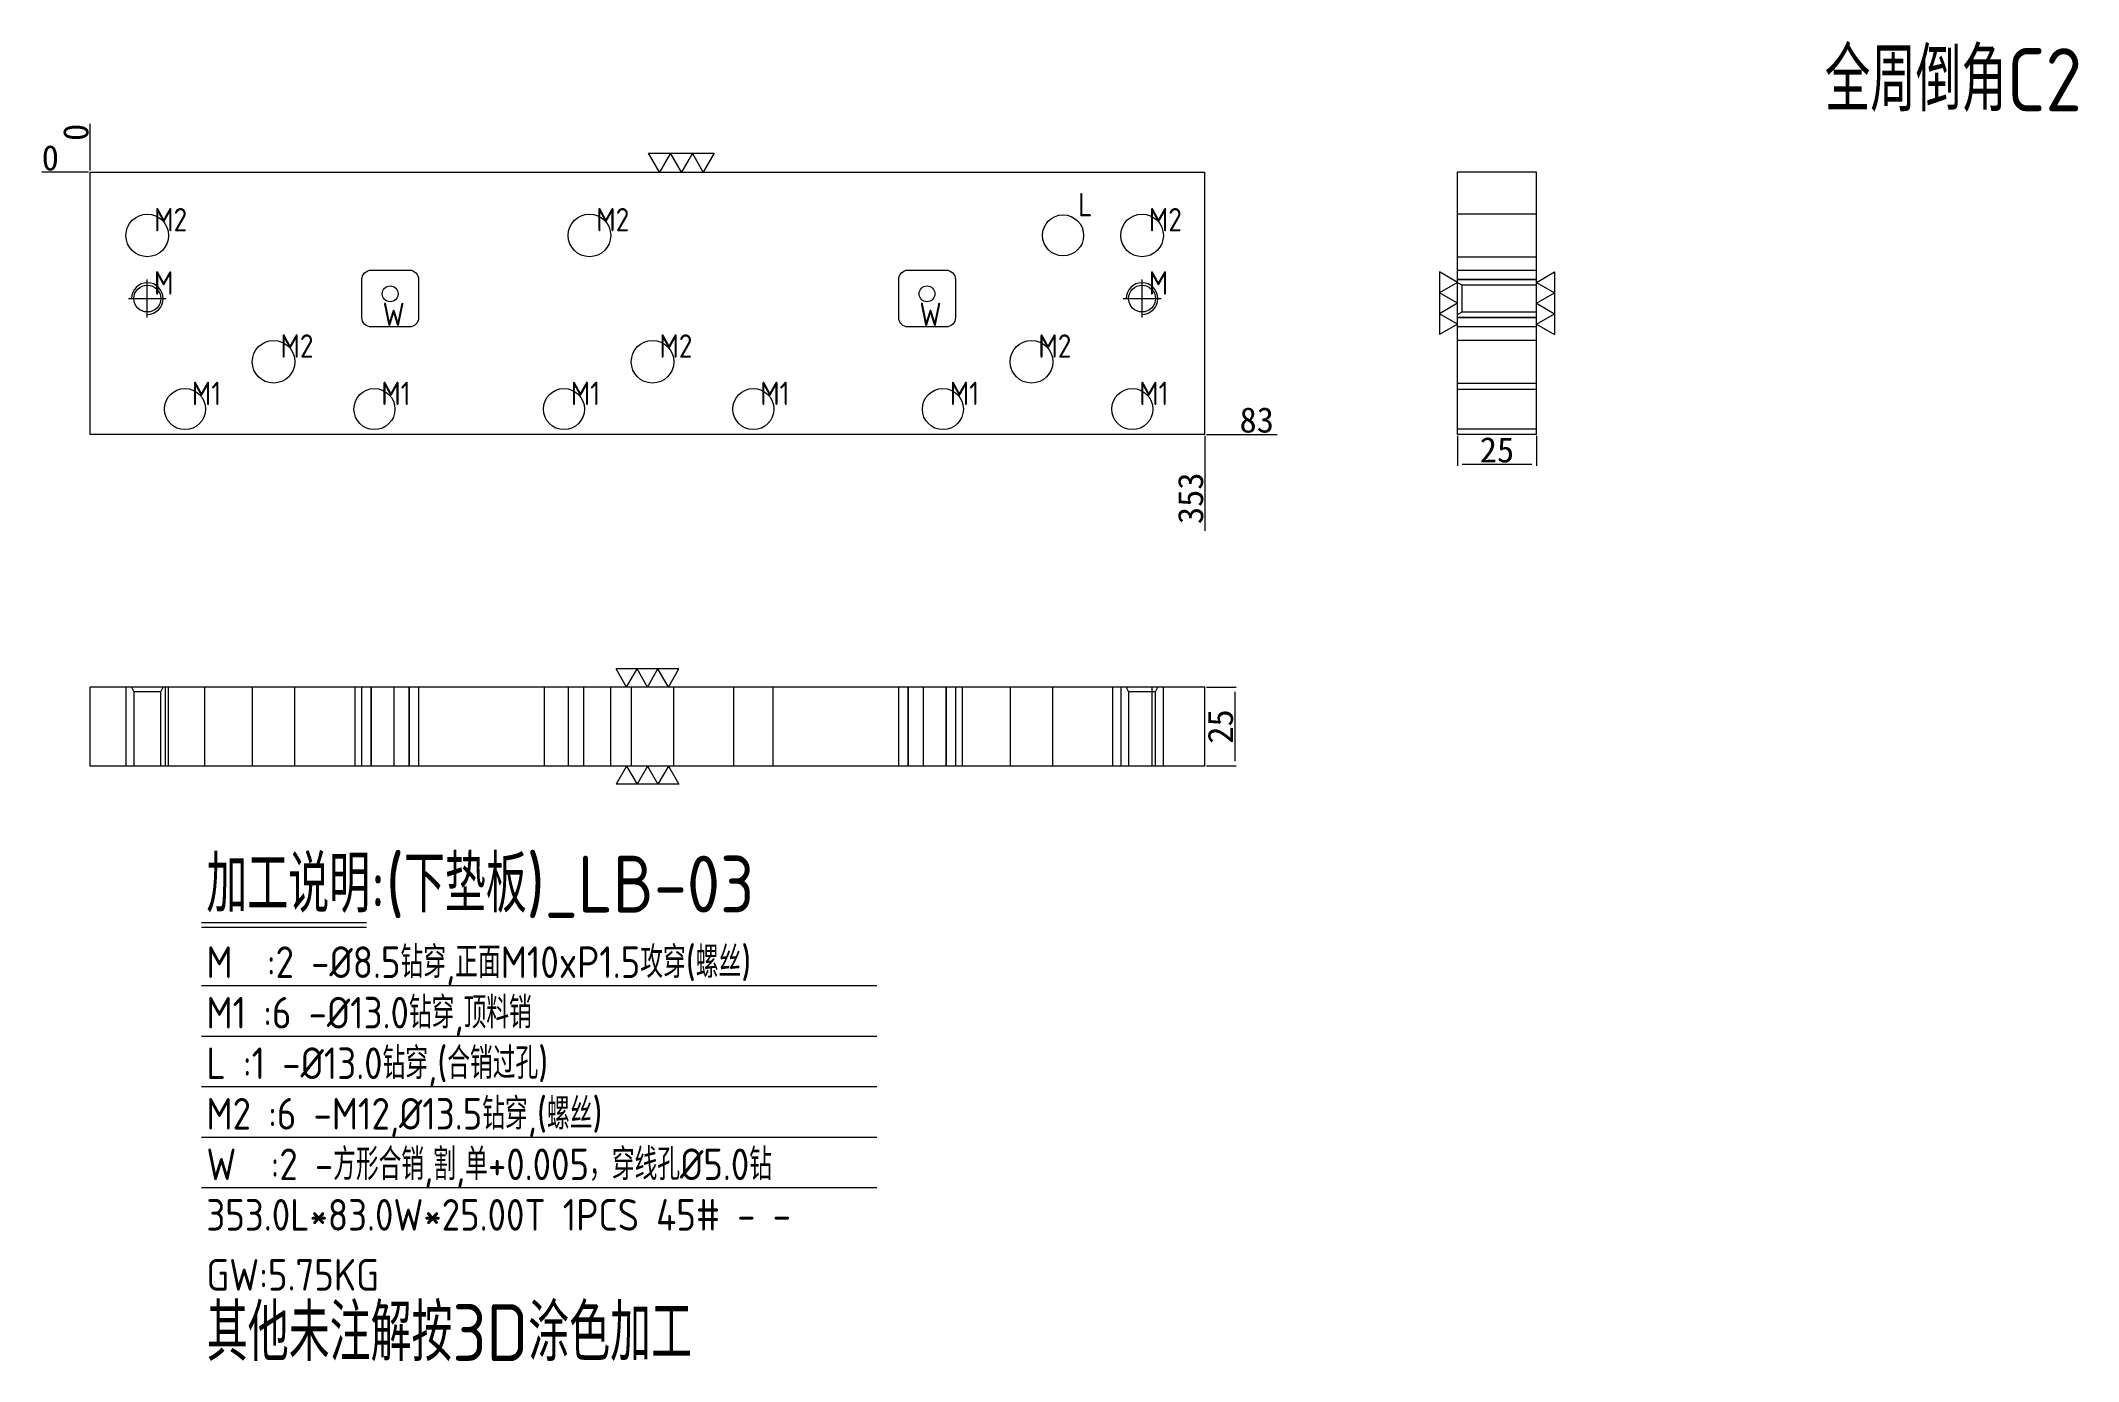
# Model space of a CAD drawing. Header units: millimetres. Extents: x 11677 to 12322, y 34131 to 34549.
import ezdxf

# ---------------------------------------------------------------- set-up
doc = ezdxf.new("R2010")
doc.units = ezdxf.units.MM
doc.linetypes.add('CENTER', pattern=[0])
doc.linetypes.add('DASHED', pattern=[0])
doc.layers.add('dim', color=4, linetype='Continuous')
doc.layers.add('dim_temp', color=161, linetype='Continuous', lineweight=9)
doc.layers.add('LB', color=7, linetype='Continuous', true_color=0xffffff)
doc.layers.add('U1', color=7, linetype='Continuous', true_color=0xffffff)
doc.styles.add('_PUG_ERP', font='txt')
doc.styles.add('gbenor', font='gbenor.shx', dxfattribs={"bigfont": 'gbcbig'})
doc.dimstyles.new('_PUG_ERP', dxfattribs={"dimtxt": 8, "dimasz": 1.5, "dimexe": 0.5, "dimexo": 0.5, "dimgap": 0.5, "dimtad": 1, "dimtxsty": '_PUG_ERP', "dimblk": 'CLOSEDBLANK', "dimcen": 0, "dimclrd": 4, "dimclre": 4, "dimclrt": 3, "dimazin": 3, "dimtfac": 1, "dimtmove": 0, "dimatfit": 3, "dimldrblk": 'CLOSEDBLANK', "dimlwd": 9, "dimlwe": 9})

# ---------------------------------------------------------------- blocks, each defined once
blk = doc.blocks.new('*D1266')
at = {"layer": 'Defpoints', "color": 0}
for p in [(11692.83, 34507.66), (12045.83, 34424.66), (12055.28, 34424.66)]:
    blk.add_point(p, dxfattribs=at)
at = {"layer": 'dim_temp', "color": 4, "lineweight": 9}
blk.add_line((12046.33, 34424.66), (12068.73, 34424.66), dxfattribs=at)
at = {"layer": 'dim_temp', "color": 3, "lineweight": 18, "insert": (12062.25, 34429.16), "char_height": 8, "attachment_point": 5, "style": '_PUG_ERP'}
blk.add_mtext('83', dxfattribs=at)
blk = doc.blocks.new('_ClosedBlank')
blk = doc.blocks.new('*D1267')
at = {"layer": 'Defpoints', "color": 0}
for p in [(11683.38, 34507.66), (11692.83, 34507.66), (11692.83, 34507.66)]:
    blk.add_point(p, dxfattribs=at)
at = {"layer": 'dim_temp', "color": 4, "lineweight": 9}
blk.add_line((11692.33, 34507.66), (11677.54, 34507.66), dxfattribs=at)
at = {"layer": 'dim_temp', "color": 3, "lineweight": 18, "insert": (11680.21, 34512.16), "char_height": 8, "attachment_point": 5, "style": '_PUG_ERP'}
blk.add_mtext('0', dxfattribs=at)
blk = doc.blocks.new('*D1268')
at = {"layer": 'Defpoints', "color": 0}
for p in [(11692.83, 34517.11), (11692.83, 34507.66), (11692.83, 34507.66)]:
    blk.add_point(p, dxfattribs=at)
at = {"layer": 'dim_temp', "color": 4, "lineweight": 9}
blk.add_line((11692.83, 34508.16), (11692.83, 34522.94), dxfattribs=at)
at = {"layer": 'dim_temp', "color": 3, "lineweight": 18, "insert": (11688.33, 34520.28), "char_height": 8, "attachment_point": 5, "rotation": 90, "style": '_PUG_ERP'}
blk.add_mtext('0', dxfattribs=at)
blk = doc.blocks.new('*D1269')
at = {"layer": 'Defpoints', "color": 0}
for p in [(11692.83, 34507.66), (12045.83, 34424.66), (12045.83, 34415.21)]:
    blk.add_point(p, dxfattribs=at)
at = {"layer": 'dim_temp', "color": 4, "lineweight": 9}
blk.add_line((12045.83, 34424.16), (12045.83, 34394.14), dxfattribs=at)
at = {"layer": 'dim_temp', "color": 3, "lineweight": 18, "insert": (12041.33, 34404.42), "char_height": 8, "attachment_point": 5, "rotation": 90, "style": '_PUG_ERP'}
blk.add_mtext('353', dxfattribs=at)
blk = doc.blocks.new('*D1270')
at = {"layer": 'Defpoints', "color": 0}
for p in [(12045.83, 34344.66), (12045.83, 34319.66), (12055.28, 34319.66)]:
    blk.add_point(p, dxfattribs=at)
at = {"layer": 'dim_temp', "color": 4, "lineweight": 9}
for p, q in [((12046.33, 34344.66), (12055.78, 34344.66)), ((12055.28, 34343.16), (12055.28, 34321.16)), ((12046.33, 34319.66), (12055.78, 34319.66))]:
    blk.add_line(p, q, dxfattribs=at)
at = {"layer": 'dim_temp', "color": 3, "lineweight": 18, "insert": (12050.78, 34332.16), "char_height": 8, "attachment_point": 5, "rotation": 90, "style": '_PUG_ERP'}
blk.add_mtext('25', dxfattribs=at)
blk = doc.blocks.new('*D1271')
at = {"layer": 'Defpoints', "color": 0}
for p in [(12125.83, 34424.66), (12150.83, 34424.66), (12150.83, 34415.21)]:
    blk.add_point(p, dxfattribs=at)
at = {"layer": 'dim_temp', "color": 4, "lineweight": 9}
for p, q in [((12125.83, 34424.16), (12125.83, 34414.71)), ((12150.83, 34424.16), (12150.83, 34414.71)), ((12127.33, 34415.21), (12149.33, 34415.21))]:
    blk.add_line(p, q, dxfattribs=at)
at = {"layer": 'dim_temp', "color": 3, "lineweight": 18, "insert": (12138.33, 34419.71), "char_height": 8, "attachment_point": 5, "style": '_PUG_ERP'}
blk.add_mtext('25', dxfattribs=at)

msp = doc.modelspace()

# ---------------------------------------------------------------- linework, layer by layer
at = {"layer": 'dim', "color": 20, "linetype": 'Continuous', "lineweight": 18}
for p, q in [((12125.826, 34472.777), (12120.095, 34476.087)), ((12120.095, 34476.087), (12120.095, 34456.23)), ((12150.826, 34472.777), (12156.558, 34476.087)), ((12156.558, 34476.087), (12156.558, 34456.23)), ((12125.826, 34472.777), (12120.095, 34469.468)), ((12125.826, 34466.158), (12120.095, 34469.468)), ((12150.826, 34472.777), (12156.558, 34469.468)), ((12150.826, 34466.158), (12156.558, 34469.468)), ((12125.826, 34466.158), (12120.095, 34462.849)), ((12125.826, 34459.54), (12120.095, 34462.849)), ((12150.826, 34466.158), (12156.558, 34462.849)), ((12150.826, 34459.54), (12156.558, 34462.849)), ((12125.826, 34459.54), (12120.095, 34456.23)), ((12150.826, 34459.54), (12156.558, 34456.23)), ((11862.708, 34344.658), (11859.398, 34350.39)), ((11879.255, 34350.39), (11859.398, 34350.39)), ((11862.708, 34344.658), (11866.017, 34350.39)), ((11869.326, 34344.658), (11866.017, 34350.39)), ((11869.326, 34344.658), (11872.636, 34350.39)), ((11875.945, 34344.658), (11872.636, 34350.39)), ((11875.945, 34344.658), (11879.255, 34350.39)), ((11862.708, 34319.658), (11859.398, 34313.927)), ((11862.708, 34319.658), (11866.017, 34313.927)), ((11869.326, 34319.658), (11866.017, 34313.927)), ((11869.326, 34319.658), (11872.636, 34313.927)), ((11875.945, 34319.658), (11872.636, 34313.927)), ((11875.945, 34319.658), (11879.255, 34313.927)), ((11879.255, 34313.927), (11859.398, 34313.927))]:
    msp.add_line(p, q, dxfattribs=at)
at = {"layer": 'dim', "color": 8, "linetype": 'Continuous', "lineweight": 18}
for p, q in [((11728.126, 34270.158), (11780.29, 34270.158)), ((11728.126, 34268.658), (11780.29, 34268.658)), ((11728.126, 34250.158), (11941.966, 34250.158)), ((11728.126, 34234.158), (11941.966, 34234.158)), ((11728.126, 34218.158), (11941.966, 34218.158)), ((11728.126, 34218.158), (11941.966, 34218.158)), ((11728.126, 34202.158), (11941.966, 34202.158)), ((11728.126, 34186.158), (11941.966, 34186.158))]:
    msp.add_line(p, q, dxfattribs=at)
at = {"layer": 'dim', "lineweight": 18}
msp.add_lwpolyline([(11890.459, 34513.658), (11886.995, 34507.658), (11883.531, 34513.658), (11880.067, 34507.658), (11876.603, 34513.658), (11873.139, 34507.658), (11869.675, 34513.658), (11890.459, 34513.658)], close=True, dxfattribs=at)
at = {"layer": 'LB', "color": 135, "linetype": 'Continuous', "lineweight": 18}
for p, q in [((11692.826, 34507.658), (12045.826, 34507.658)), ((11692.826, 34424.658), (11692.826, 34507.658)), ((12045.826, 34424.658), (12045.826, 34507.658)), ((12150.826, 34507.658), (12125.826, 34507.658)), ((12125.826, 34424.658), (12125.826, 34507.658)), ((12150.826, 34424.658), (12150.826, 34507.658)), ((12045.826, 34424.658), (11692.826, 34424.658)), ((12150.826, 34424.658), (12125.826, 34424.658)), ((11692.826, 34319.658), (11692.826, 34344.658)), ((12045.826, 34344.658), (11692.826, 34344.658)), ((12045.826, 34319.658), (12045.826, 34344.658)), ((12045.826, 34319.658), (11692.826, 34319.658))]:
    msp.add_line(p, q, dxfattribs=at)
at = {"layer": 'LB', "color": 31, "linetype": 'DASHED', "lineweight": 13, "ltscale": 0.369511}
for p, q in [((12150.826, 34494.412), (12125.826, 34494.412)), ((12125.826, 34480.905), (12150.826, 34480.905)), ((12150.826, 34454.412), (12125.826, 34454.412)), ((12125.826, 34440.905), (12150.826, 34440.905)), ((11704.173, 34344.658), (11704.173, 34319.658)), ((11717.68, 34319.658), (11717.68, 34344.658)), ((11744.173, 34344.658), (11744.173, 34319.658)), ((11757.68, 34319.658), (11757.68, 34344.658)), ((11844.173, 34344.658), (11844.173, 34319.658)), ((11857.68, 34319.658), (11857.68, 34344.658)), ((11864.173, 34344.658), (11864.173, 34319.658)), ((11877.68, 34319.658), (11877.68, 34344.658)), ((11984.173, 34344.658), (11984.173, 34319.658)), ((11997.68, 34319.658), (11997.68, 34344.658)), ((12019.173, 34344.658), (12019.173, 34319.658)), ((12032.68, 34319.658), (12032.68, 34344.658))]:
    msp.add_line(p, q, dxfattribs=at)
at = {"layer": 'LB', "color": 1, "linetype": 'CENTER', "lineweight": 18, "ltscale": 0.369511}
for p, q in [((11710.926, 34461.658), (11710.926, 34473.658)), ((12025.926, 34461.658), (12025.926, 34473.658)), ((11704.926, 34467.658), (11716.926, 34467.658)), ((12019.926, 34467.658), (12031.926, 34467.658))]:
    msp.add_line(p, q, dxfattribs=at)
at = {"layer": 'LB', "color": 1, "linetype": 'DASHED', "lineweight": 13, "ltscale": 0.369511}
msp.add_line((12125.826, 34476.658), (12150.826, 34476.658), dxfattribs=at)
at = {"layer": 'LB', "color": 155, "linetype": 'DASHED', "lineweight": 13, "ltscale": 0.369511}
for p, q in [((12125.826, 34473.658), (12150.826, 34473.658)), ((12150.826, 34473.658), (12125.826, 34473.658)), ((12125.826, 34473.658), (12150.826, 34473.658)), ((12150.826, 34473.658), (12125.826, 34473.658)), ((12150.826, 34461.658), (12125.826, 34461.658)), ((12125.826, 34461.658), (12150.826, 34461.658)), ((12150.826, 34461.658), (12125.826, 34461.658)), ((12125.826, 34461.658), (12150.826, 34461.658)), ((11781.854, 34319.658), (11781.854, 34344.658)), ((11781.854, 34344.658), (11781.854, 34319.658)), ((11793.854, 34344.658), (11793.854, 34319.658)), ((11793.854, 34319.658), (11793.854, 34344.658)), ((11951.854, 34319.658), (11951.854, 34344.658)), ((11951.854, 34344.658), (11951.854, 34319.658)), ((11963.854, 34344.658), (11963.854, 34319.658)), ((11963.854, 34319.658), (11963.854, 34344.658))]:
    msp.add_line(p, q, dxfattribs=at)
at = {"layer": 'LB', "color": 5, "linetype": 'DASHED', "lineweight": 13, "ltscale": 0.369511}
for p, q in [((12127.32, 34471.911), (12125.826, 34472.658)), ((12150.826, 34471.911), (12127.32, 34471.911)), ((12127.32, 34467.658), (12127.32, 34471.911)), ((12127.32, 34463.405), (12127.32, 34467.658)), ((12125.826, 34462.658), (12127.32, 34463.405)), ((12127.32, 34463.405), (12150.826, 34463.405)), ((12150.826, 34438.911), (12125.826, 34438.911)), ((12125.826, 34426.406), (12150.826, 34426.406)), ((11705.926, 34344.658), (11706.673, 34343.164)), ((11715.179, 34343.164), (11715.926, 34344.658)), ((11716.601, 34344.658), (11716.601, 34319.658)), ((11729.106, 34319.658), (11729.106, 34344.658)), ((11776.601, 34344.658), (11776.601, 34319.658)), ((11789.106, 34319.658), (11789.106, 34344.658)), ((11836.601, 34344.658), (11836.601, 34319.658)), ((11849.106, 34319.658), (11849.106, 34344.658)), ((11896.601, 34344.658), (11896.601, 34319.658)), ((11909.106, 34319.658), (11909.106, 34344.658)), ((11956.601, 34344.658), (11956.601, 34319.658)), ((11969.106, 34319.658), (11969.106, 34344.658)), ((12016.601, 34344.658), (12016.601, 34319.658)), ((12020.926, 34344.658), (12021.673, 34343.164)), ((12029.106, 34319.658), (12029.106, 34344.658)), ((12030.179, 34343.164), (12030.926, 34344.658)), ((11706.673, 34343.164), (11706.673, 34319.658)), ((11715.179, 34343.164), (11706.673, 34343.164)), ((11715.179, 34319.658), (11715.179, 34343.164)), ((12021.673, 34343.164), (12021.673, 34319.658)), ((12030.179, 34343.164), (12021.673, 34343.164)), ((12030.179, 34319.658), (12030.179, 34343.164))]:
    msp.add_line(p, q, dxfattribs=at)
at = {"layer": 'LB', "color": 135, "linetype": 'DASHED', "lineweight": 13, "ltscale": 0.369511}
for p, q in [((12150.826, 34458.658), (12125.826, 34458.658)), ((11778.854, 34319.658), (11778.854, 34344.658)), ((11796.854, 34344.658), (11796.854, 34319.658)), ((11948.854, 34319.658), (11948.854, 34344.658)), ((11966.854, 34344.658), (11966.854, 34319.658))]:
    msp.add_line(p, q, dxfattribs=at)
at = {"layer": 'LB', "color": 1, "lineweight": 18}
msp.add_lwpolyline([(11781.854, 34476.658), (11793.854, 34476.658, -0.4142136), (11796.854, 34473.658), (11796.854, 34461.658, -0.4142136), (11793.854, 34458.658), (11781.854, 34458.658, -0.4142136), (11778.854, 34461.658), (11778.854, 34473.658, -0.4142136)], format="xyb", close=True, dxfattribs=at)
at = {"layer": 'LB', "color": 135, "lineweight": 18}
msp.add_lwpolyline([(11966.854, 34473.658), (11966.854, 34461.658, -0.4142136), (11963.854, 34458.658), (11951.854, 34458.658, -0.4142136), (11948.854, 34461.658), (11948.854, 34473.658, -0.4142136), (11951.854, 34476.658), (11963.854, 34476.658, -0.4142136)], format="xyb", close=True, dxfattribs=at)
at = {"layer": 'LB', "color": 42, "linetype": 'Continuous', "lineweight": 18}
for centre, radius in [((11710.926, 34487.658), 6.753), ((11850.926, 34487.658), 6.753), ((12000.926, 34487.658), 6.5), ((12025.926, 34487.658), 6.753), ((11710.926, 34467.658), 4.253), ((11787.826, 34469.158), 2.5), ((11957.826, 34469.158), 2.5), ((12025.926, 34467.658), 4.253), ((11750.926, 34447.658), 6.753), ((11870.926, 34447.658), 6.753), ((11990.926, 34447.658), 6.753)]:
    msp.add_circle(centre, radius, dxfattribs=at)
at = {"layer": 'LB', "color": 3, "linetype": 'Continuous', "lineweight": 18}
for centre in [(11722.854, 34432.658), (11782.854, 34432.658), (11842.854, 34432.658), (11902.854, 34432.658), (11962.854, 34432.658), (12022.854, 34432.658)]:
    msp.add_circle(centre, 6.5, dxfattribs=at)
at = {"layer": 'LB', "color": 42, "linetype": 'Continuous', "lineweight": 18}
for centre in [(11710.926, 34467.658), (12025.926, 34467.658)]:
    msp.add_arc(centre, 5, 270, 180, dxfattribs=at)

# ---------------------------------------------------------------- texts
at = {"layer": 'dim', "color": 4, "lineweight": 18, "style": 'gbenor'}
for s, height, p in [('L', 7.4, (12005.668, 34493.674)), ('M2', 7.4, (11713.087, 34488.931)), ('M2', 7.4, (11853.087, 34488.931)), ('M2', 7.4, (12028.087, 34488.931)), ('M', 7.4, (11713.052, 34468.913)), ('M', 7.4, (12028.052, 34468.913)), ('W', 7.4, (11785.424, 34458.963)), ('W', 7.4, (11955.424, 34458.963)), ('M2', 7.4, (11753.087, 34448.931)), ('M2', 7.4, (11873.087, 34448.931)), ('M2', 7.4, (11993.087, 34448.931)), ('M1', 7.4, (11725.019, 34433.933)), ('M1', 7.4, (11785.019, 34433.933)), ('M1', 7.4, (11845.019, 34433.933)), ('M1', 7.4, (11905.019, 34433.933)), ('M1', 7.4, (11965.019, 34433.933)), ('M1', 7.4, (12025.019, 34433.933)), ('加工说明:(下垫板)_LB-03', 18, (11729.642, 34273.265)), ('M  :2 -%%c8.5钻穿,正面M10xP1.5攻穿(螺丝)', 10, (11729.626, 34252.551)), ('M1 :6 -%%c13.0钻穿,顶料销', 10, (11729.626, 34236.551)), ('L :1 -%%c13.0钻穿,(合销过孔)', 10, (11729.626, 34220.551)), ('M2 :6 -M12,%%c13.5钻穿,(螺丝)', 10, (11729.626, 34204.551)), ('353.0L*83.0W*25.00T 1PCS 45# - - ', 10, (11729.626, 34172.551)), ('GW:5.75KG ', 10, (11729.626, 34153.551))]:
    msp.add_text(s, height=height, dxfattribs=at).set_placement(p)
at = {"layer": 'dim', "color": 1, "lineweight": 18, "style": 'gbenor'}
msp.add_text('W  :2 -方形合销,割,单+0.005，穿线孔%%c5.0钻', height=10, dxfattribs=at).set_placement((11729.626, 34188.551))
at = {"layer": 'dim', "color": 21, "lineweight": 18, "style": 'gbenor'}
msp.add_text('其他未注解按3D涂色加工', height=18, dxfattribs=at).set_placement((11729.795, 34131.265))
at = {"layer": 'U1', "color": 3, "lineweight": 18, "style": 'gbenor'}
msp.add_text('全周倒角C2', height=20, dxfattribs=at).set_placement((12242.134, 34526.933))

# ---------------------------------------------------------------- dimensions: what is measured, and where the dimension line sits
at = {"layer": 'dim_temp', "lineweight": 18}
for feature_location, offset, dtype, origin, picture, middle in [((11692.826446521, 34507.658434087), (0, 9.45), 1, (11692.826446521, 34507.658434087), '*D1268', (11688.326446521, 34520.275100754)), ((11692.826446521, 34507.658434087), (-9.45, 0), 0, (11692.826446521, 34507.658434087), '*D1267', (11680.209779854, 34512.158434087)), ((12045.826, 34424.658), (9.45, 0), 0, (11692.826, 34507.658), '*D1266', (12062.253, 34429.158)), ((12045.826, 34424.658), (0, -9.45), 1, (11692.826, 34507.658), '*D1269', (12041.326, 34404.423))]:
    dim = msp.add_ordinate_dim(feature_location=feature_location, offset=offset, dtype=dtype, origin=origin, dimstyle='_PUG_ERP', dxfattribs=at)
    dim.commit()
    dim.dimension.update_dxf_attribs({"geometry": picture, "text_midpoint": middle})
dim = msp.add_linear_dim(base=(12150.826, 34415.208), p1=(12125.826, 34424.658), p2=(12150.826, 34424.658), dimstyle='_PUG_ERP', dxfattribs=at)
dim.commit()
dim.dimension.update_dxf_attribs({"geometry": '*D1271', "text_midpoint": (12138.326, 34419.708)})
dim = msp.add_linear_dim(base=(12055.276, 34319.658), p1=(12045.826, 34344.658), p2=(12045.826, 34319.658), angle=90, dimstyle='_PUG_ERP', dxfattribs=at)
dim.commit()
dim.dimension.update_dxf_attribs({"geometry": '*D1270', "text_midpoint": (12050.776, 34332.158)})

doc.saveas('drawing.dxf')
